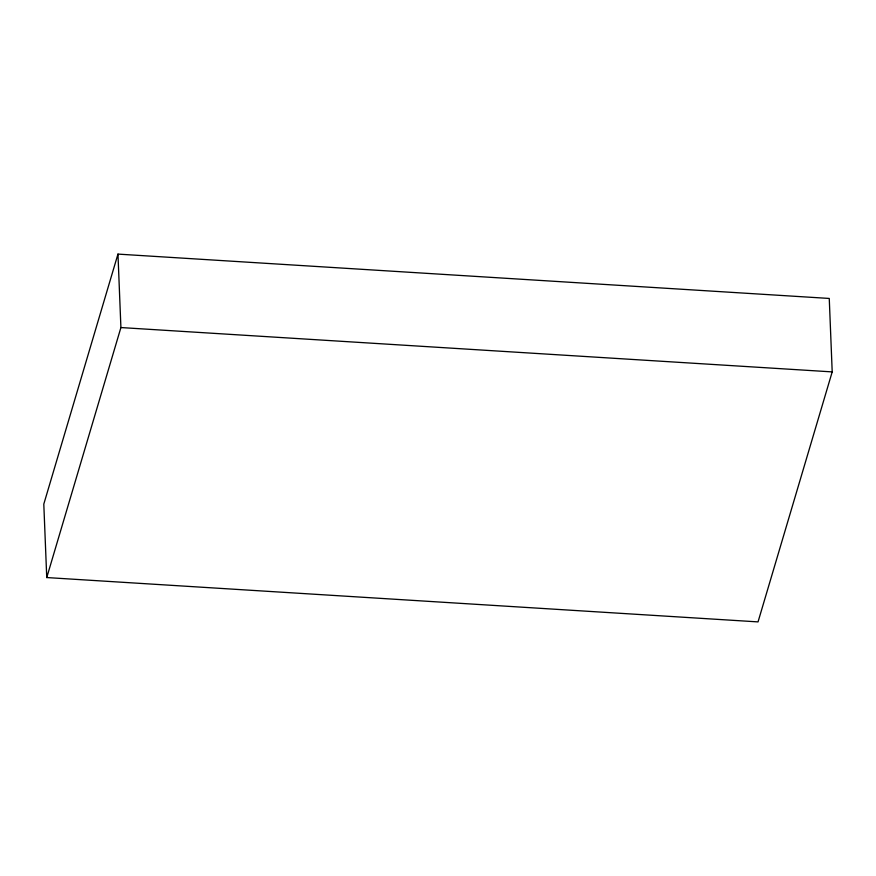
<?xml version="1.0" encoding="UTF-8"?>
<svg xmlns="http://www.w3.org/2000/svg" width="876" height="876" viewBox="0 0 876 876"><rect width="100%" height="100%" fill="white"/><g stroke="black" fill="none" stroke-linecap="round" stroke-linejoin="round"><path stroke-width="1.31" d="M117.964 254.106L43.8 504.105L46.746 577.558L758.036 621.894L832.2 371.895L829.254 298.442L117.964 254.106L120.91 327.558L46.746 577.558M120.91 327.558L832.2 371.895"/></g></svg>
